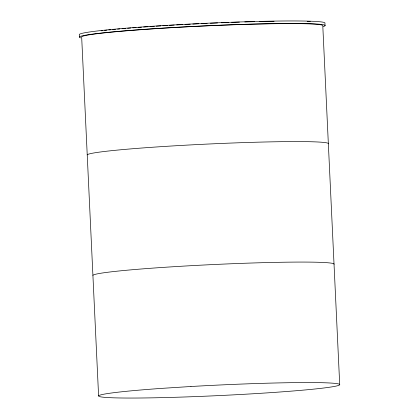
<?xml version="1.0" encoding="UTF-8"?>
<svg xmlns="http://www.w3.org/2000/svg" width="419" height="419" viewBox="0 0 419 419"><rect width="100%" height="100%" fill="white"/><g stroke="black" fill="none" stroke-linecap="round" stroke-linejoin="round"><path stroke-width="0.63" d="M325.044 25.711L324.924 23.202A122.997 5.363 -2.7 0 0 205.284 23.323A122.997 5.363 -2.7 0 0 79.285 34.484L79.406 36.992M339.715 384.762L322.787 25.816A120.735 5.269 -2.7 0 0 205.341 25.936A120.735 5.269 -2.7 0 0 81.663 36.893L98.591 395.84M92.908 275.356A120.735 5.269 -2.7 0 1 216.592 264.399A120.735 5.269 -2.7 0 1 334.032 264.279M87.225 154.868A120.735 5.269 -2.7 0 1 210.909 143.911A120.735 5.269 -2.7 0 1 328.349 143.79M101.162 30.786A119.74 5.222 -2.7 0 1 102.812 30.603M104.535 30.409A119.74 5.222 -2.7 0 1 106.934 30.152M108.809 29.964A119.74 5.222 -2.7 0 1 110.747 29.765M112.742 29.571A119.74 5.222 -2.7 0 1 115.482 29.314M117.592 29.121A119.74 5.222 -2.7 0 1 119.745 28.927M122.086 28.722A119.74 5.222 -2.7 0 1 125.721 28.413M127.596 28.256A119.74 5.222 -2.7 0 1 130.796 28M132.755 27.848A119.74 5.222 -2.7 0 1 136.081 27.591M138.108 27.439A119.74 5.222 -2.7 0 1 141.533 27.183M143.607 27.036A119.74 5.222 -2.7 0 1 148.059 26.722M149.923 26.591A119.74 5.222 -2.7 0 1 154.354 26.297M156.282 26.167A119.74 5.222 -2.7 0 1 160.844 25.878M162.818 25.753A119.74 5.222 -2.7 0 1 167.464 25.47M169.465 25.35A119.74 5.222 -2.7 0 1 174.147 25.072M176.666 24.931A119.74 5.222 -2.7 0 1 182.422 24.611M185.009 24.47A119.74 5.222 -2.7 0 1 190.221 24.197M192.834 24.066A119.74 5.222 -2.7 0 1 198.711 23.773M201.314 23.653A119.74 5.222 -2.7 0 1 207.138 23.38M210.38 23.234A119.74 5.222 -2.7 0 1 217.534 22.93M221.426 22.773A119.74 5.222 -2.7 0 1 228.502 22.5M231.67 22.385A119.74 5.222 -2.7 0 1 239.411 22.118M244.775 21.95A119.74 5.222 -2.7 0 1 254.611 21.673M259.675 21.547A119.74 5.222 -2.7 0 1 274.084 21.28M307.2 21.4A119.74 5.222 -2.7 0 1 310.332 21.521M80.72 37.867A122.997 5.363 -2.7 0 1 203.608 25.915A122.997 5.363 -2.7 0 1 323.285 26.57M190.959 386.501L161.572 388.382A120.735 5.269 -2.7 0 0 147.446 397.919A120.735 5.269 -2.7 0 0 337.342 385.789A120.735 5.269 -2.7 0 0 190.959 386.501"/></g></svg>
